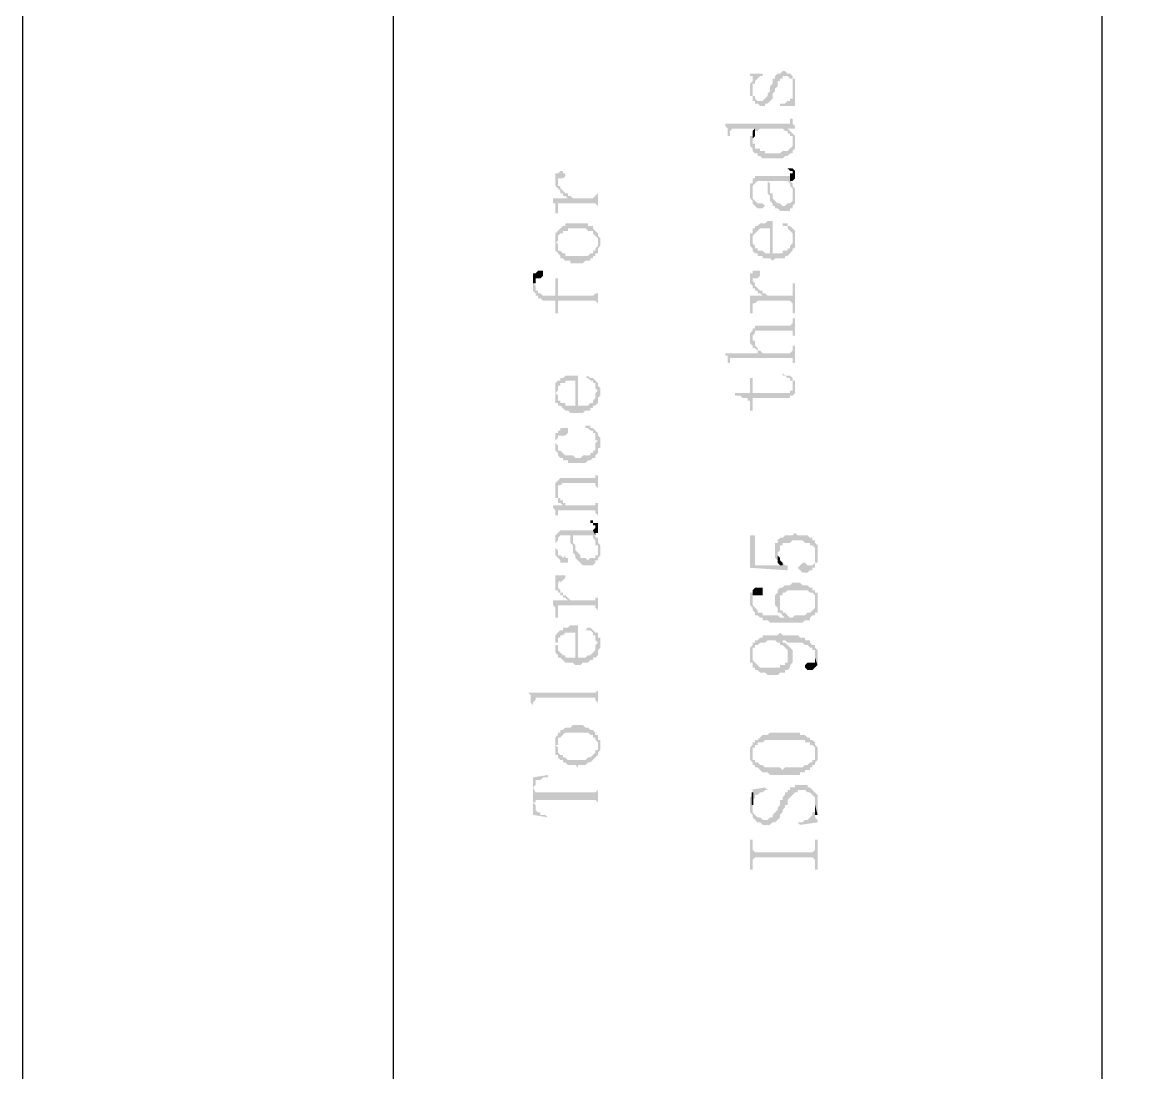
# Model space of a CAD drawing. Header units: millimetres. Extents: x 7018 to 13530, y 4187 to 5692.
# Drawn here: x 12184.84 to 12205.14, y 5077.33 to 5096.32 of the extents above; entities that cross this region are included whole.
import ezdxf

# ---------------------------------------------------------------- set-up
doc = ezdxf.new("R2010")
doc.units = ezdxf.units.MM

msp = doc.modelspace()

# ---------------------------------------------------------------- hatches: boundary and pattern name
at = {"transparency": 33554559}
for points in [[(12198.005, 5095.393), (12198.005, 5095.348), (12198.05, 5095.348), (12198.05, 5094.942), (12198.05, 5095.122), (12198.05, 5095.213), (12198.095, 5095.213), (12198.095, 5095.258), (12198.141, 5095.303), (12198.141, 5095.303), (12198.186, 5095.348), (12198.231, 5095.348), (12198.231, 5095.393)], [(12198.005, 5095.122), (12198.005, 5094.987), (12198.05, 5094.987), (12198.05, 5094.942), (12198.05, 5095.303), (12198.05, 5095.258), (12198.005, 5095.213)], [(12198.05, 5094.942), (12198.05, 5094.897), (12198.095, 5094.897), (12198.095, 5094.852), (12198.141, 5094.852), (12198.186, 5094.806), (12198.276, 5094.806), (12198.276, 5094.852), (12198.321, 5094.852), (12198.366, 5094.897), (12198.366, 5094.897), (12198.411, 5094.942), (12198.411, 5095.032), (12198.456, 5095.077), (12198.456, 5095.122), (12198.502, 5095.167), (12198.502, 5095.258), (12198.547, 5095.258), (12198.547, 5095.303), (12198.592, 5095.303), (12198.592, 5095.348), (12198.682, 5095.348), (12198.727, 5095.303), (12198.772, 5095.303), (12198.772, 5095.258), (12198.772, 5095.122), (12198.818, 5094.897), (12198.818, 5094.942), (12198.818, 5095.032), (12198.818, 5095.213), (12198.818, 5095.303), (12198.772, 5095.303), (12198.772, 5095.348), (12198.772, 5095.348), (12198.727, 5095.393), (12198.682, 5095.393), (12198.637, 5095.438), (12198.592, 5095.438), (12198.547, 5095.393), (12198.502, 5095.393), (12198.456, 5095.348), (12198.456, 5095.303), (12198.411, 5095.303), (12198.411, 5095.213), (12198.366, 5095.167), (12198.366, 5095.077), (12198.321, 5095.032), (12198.321, 5094.987), (12198.276, 5094.942), (12198.276, 5094.942), (12198.231, 5094.897), (12198.141, 5094.897), (12198.095, 5094.942), (12198.095, 5094.987), (12198.05, 5094.987), (12198.05, 5095.122)], [(12198.547, 5094.852), (12198.547, 5094.806), (12198.818, 5094.806), (12198.818, 5094.852), (12198.818, 5094.897), (12198.818, 5094.897), (12198.772, 5095.122), (12198.772, 5095.032), (12198.772, 5094.942), (12198.727, 5094.942), (12198.727, 5094.897), (12198.682, 5094.897), (12198.637, 5094.852), (12198.592, 5094.852)], [(12197.554, 5094.49), (12197.554, 5094.445), (12197.599, 5094.4), (12197.599, 5094.265), (12197.644, 5094.265), (12197.644, 5094.355), (12197.644, 5094.355), (12197.689, 5094.4), (12198.095, 5094.4), (12198.095, 5094.355), (12198.141, 5094.355), (12198.186, 5094.4), (12198.592, 5094.4), (12198.637, 5094.355), (12198.682, 5094.355), (12198.682, 5094.4), (12198.818, 5094.4), (12198.818, 5094.445), (12198.772, 5094.49), (12198.772, 5094.581), (12198.727, 5094.581), (12198.727, 5094.536), (12198.727, 5094.49), (12198.682, 5094.49)], [(12198.005, 5094.175), (12198.005, 5094.084), (12198.05, 5094.039), (12198.05, 5093.994), (12198.095, 5093.949), (12198.141, 5093.949), (12198.141, 5093.904), (12198.186, 5093.904), (12198.231, 5093.859), (12198.592, 5093.859), (12198.637, 5093.904), (12198.682, 5093.904), (12198.727, 5093.949), (12198.772, 5093.949), (12198.772, 5094.175), (12198.772, 5094.084), (12198.727, 5094.039), (12198.727, 5094.039), (12198.682, 5093.994), (12198.592, 5093.994), (12198.547, 5093.949), (12198.276, 5093.949), (12198.276, 5093.994), (12198.186, 5093.994), (12198.186, 5094.039), (12198.095, 5094.039), (12198.095, 5094.129), (12198.05, 5094.129), (12198.05, 5094.31), (12198.05, 5094.265), (12198.005, 5094.265), (12198.005, 5094.22)], [(12198.05, 5094.31), (12198.05, 5094.175), (12198.05, 5094.22), (12198.095, 5094.265), (12198.095, 5094.31), (12198.095, 5094.4), (12198.095, 5094.4), (12198.05, 5094.355)], [(12198.682, 5094.355), (12198.682, 5094.31), (12198.727, 5094.31), (12198.727, 5094.265), (12198.772, 5094.265), (12198.772, 5093.994), (12198.818, 5094.039), (12198.818, 5094.175), (12198.818, 5094.22), (12198.818, 5094.265), (12198.772, 5094.31), (12198.772, 5094.31), (12198.727, 5094.355), (12198.727, 5094.355), (12198.682, 5094.4)], [(12194.485, 5093.452), (12194.485, 5093.362), (12194.485, 5093.362), (12194.53, 5093.317), (12194.53, 5093.452), (12194.53, 5093.498), (12194.62, 5093.498), (12194.665, 5093.543), (12194.665, 5093.588), (12194.62, 5093.588), (12194.62, 5093.633), (12194.575, 5093.633), (12194.53, 5093.588), (12194.485, 5093.588), (12194.485, 5093.498)], [(12198.637, 5093.678), (12198.682, 5093.678), (12198.727, 5093.633), (12198.772, 5093.633), (12198.772, 5093.452), (12198.818, 5093.498), (12198.818, 5093.588), (12198.818, 5093.633), (12198.772, 5093.678), (12198.682, 5093.678)], [(12194.53, 5093.317), (12194.53, 5093.317), (12194.575, 5093.272), (12194.575, 5093.227), (12194.62, 5093.227), (12194.62, 5093.182), (12194.665, 5093.182), (12194.71, 5093.137), (12194.71, 5093.227), (12194.665, 5093.227), (12194.62, 5093.272), (12194.62, 5093.272), (12194.575, 5093.317), (12194.575, 5093.362), (12194.53, 5093.362), (12194.53, 5093.452)], [(12198.005, 5093.272), (12198.005, 5093.227), (12198.005, 5093.137), (12198.05, 5093.091), (12198.05, 5093.046), (12198.05, 5093.272), (12198.05, 5093.362), (12198.095, 5093.407), (12198.095, 5093.407), (12198.141, 5093.452), (12198.321, 5093.452), (12198.321, 5093.227), (12198.321, 5093.452), (12198.682, 5093.452), (12198.727, 5093.407), (12198.727, 5093.362), (12198.727, 5093.362), (12198.772, 5093.317), (12198.772, 5093.272), (12198.772, 5093.182), (12198.772, 5093.362), (12198.772, 5093.407), (12198.727, 5093.452), (12198.727, 5093.543), (12198.095, 5093.543), (12198.095, 5093.498), (12198.05, 5093.498), (12198.05, 5093.407), (12198.005, 5093.407), (12198.005, 5093.317)], [(12198.321, 5093.227), (12198.366, 5093.182), (12198.366, 5093.091), (12198.366, 5093.091), (12198.411, 5093.046), (12198.411, 5093.001), (12198.456, 5093.001), (12198.456, 5092.956), (12198.502, 5092.956), (12198.547, 5092.911), (12198.727, 5092.911), (12198.727, 5092.956), (12198.772, 5092.956), (12198.772, 5093.001), (12198.818, 5093.046), (12198.818, 5093.182), (12198.818, 5093.272), (12198.818, 5093.317), (12198.818, 5093.317), (12198.772, 5093.362), (12198.772, 5093.091), (12198.772, 5093.091), (12198.727, 5093.046), (12198.682, 5093.046), (12198.637, 5093.001), (12198.592, 5093.001), (12198.547, 5093.046), (12198.502, 5093.046), (12198.456, 5093.091), (12198.456, 5093.091), (12198.411, 5093.137), (12198.411, 5093.227), (12198.366, 5093.227), (12198.366, 5093.407), (12198.321, 5093.452)], [(12198.727, 5093.543), (12198.727, 5093.452), (12198.772, 5093.452), (12198.772, 5093.588), (12198.727, 5093.588)], [(12194.44, 5093.137), (12194.44, 5093.046), (12194.485, 5093.046), (12194.485, 5092.956), (12194.485, 5092.866), (12194.53, 5092.866), (12194.53, 5093.001), (12194.53, 5093.046), (12195.207, 5093.046), (12195.252, 5093.001), (12195.252, 5092.866), (12195.252, 5093.362), (12195.252, 5093.227), (12195.252, 5093.227), (12195.207, 5093.182), (12195.207, 5093.182), (12195.162, 5093.137), (12194.801, 5093.137), (12194.756, 5093.182), (12194.71, 5093.182), (12194.71, 5093.137)], [(12198.05, 5093.046), (12198.05, 5093.046), (12198.095, 5093.001), (12198.095, 5093.001), (12198.141, 5092.956), (12198.231, 5092.956), (12198.276, 5093.001), (12198.231, 5093.046), (12198.141, 5093.046), (12198.095, 5093.091), (12198.095, 5093.091), (12198.05, 5093.137), (12198.05, 5093.272)], [(12194.485, 5092.505), (12194.485, 5092.324), (12194.485, 5092.324), (12194.53, 5092.369), (12194.53, 5092.414), (12194.53, 5092.46), (12194.575, 5092.505), (12194.62, 5092.505), (12194.62, 5092.55), (12194.71, 5092.55), (12194.71, 5092.595), (12195.026, 5092.595), (12195.072, 5092.55), (12195.162, 5092.55), (12195.162, 5092.505), (12195.162, 5092.505), (12195.207, 5092.46), (12195.207, 5092.46), (12195.252, 5092.414), (12195.252, 5092.144), (12195.252, 5092.234), (12195.297, 5092.279), (12195.297, 5092.369), (12195.297, 5092.414), (12195.252, 5092.46), (12195.252, 5092.505), (12195.252, 5092.505), (12195.207, 5092.55), (12195.207, 5092.55), (12195.162, 5092.595), (12195.162, 5092.64), (12195.072, 5092.64), (12195.072, 5092.685), (12194.665, 5092.685), (12194.665, 5092.64), (12194.62, 5092.64), (12194.575, 5092.595), (12194.575, 5092.595), (12194.53, 5092.55), (12194.53, 5092.55)], [(12198.05, 5092.505), (12198.05, 5092.414), (12198.05, 5092.46), (12198.05, 5092.46), (12198.095, 5092.505), (12198.095, 5092.505), (12198.141, 5092.55), (12198.141, 5092.55), (12198.186, 5092.595), (12198.366, 5092.595), (12198.366, 5092.053), (12198.411, 5092.008), (12198.411, 5092.008), (12198.456, 5092.053), (12198.637, 5092.053), (12198.637, 5092.098), (12198.682, 5092.098), (12198.727, 5092.144), (12198.727, 5092.144), (12198.772, 5092.189), (12198.772, 5092.234), (12198.818, 5092.234), (12198.818, 5092.414), (12198.818, 5092.505), (12198.818, 5092.55), (12198.772, 5092.595), (12198.772, 5092.414), (12198.772, 5092.324), (12198.772, 5092.324), (12198.727, 5092.279), (12198.727, 5092.234), (12198.682, 5092.234), (12198.682, 5092.189), (12198.592, 5092.189), (12198.592, 5092.144), (12198.411, 5092.144), (12198.411, 5092.73), (12198.321, 5092.73), (12198.276, 5092.685), (12198.186, 5092.685), (12198.141, 5092.64), (12198.095, 5092.64), (12198.095, 5092.595), (12198.05, 5092.595), (12198.05, 5092.55)], [(12198.592, 5092.685), (12198.592, 5092.64), (12198.682, 5092.64), (12198.682, 5092.595), (12198.727, 5092.55), (12198.727, 5092.55), (12198.772, 5092.505), (12198.772, 5092.414), (12198.772, 5092.595), (12198.772, 5092.595), (12198.727, 5092.64), (12198.682, 5092.64), (12198.682, 5092.685)], [(12194.485, 5092.324), (12194.485, 5092.189), (12194.485, 5092.189), (12194.53, 5092.144), (12194.53, 5092.144), (12194.575, 5092.098), (12194.575, 5092.053), (12194.62, 5092.053), (12194.665, 5092.008), (12194.756, 5092.008), (12194.756, 5091.963), (12194.981, 5091.963), (12195.026, 5092.008), (12195.117, 5092.008), (12195.117, 5092.053), (12195.162, 5092.053), (12195.162, 5092.098), (12195.207, 5092.098), (12195.207, 5092.144), (12195.252, 5092.144), (12195.252, 5092.324), (12195.252, 5092.279), (12195.207, 5092.234), (12195.207, 5092.189), (12195.162, 5092.189), (12195.162, 5092.144), (12195.117, 5092.144), (12195.072, 5092.098), (12194.665, 5092.098), (12194.665, 5092.144), (12194.62, 5092.144), (12194.575, 5092.189), (12194.53, 5092.189), (12194.53, 5092.324), (12194.485, 5092.324), (12194.485, 5092.505), (12194.485, 5092.46), (12194.485, 5092.369)], [(12198.005, 5092.369), (12198.005, 5092.279), (12198.05, 5092.234), (12198.05, 5092.189), (12198.095, 5092.144), (12198.141, 5092.144), (12198.141, 5092.098), (12198.231, 5092.098), (12198.231, 5092.053), (12198.366, 5092.053), (12198.366, 5092.144), (12198.276, 5092.144), (12198.231, 5092.189), (12198.141, 5092.189), (12198.141, 5092.234), (12198.095, 5092.234), (12198.095, 5092.279), (12198.095, 5092.279), (12198.05, 5092.324), (12198.05, 5092.505), (12198.005, 5092.505), (12198.005, 5092.414)], [(12194.079, 5091.783), (12194.079, 5091.602), (12194.124, 5091.602), (12194.124, 5091.692), (12194.214, 5091.692), (12194.259, 5091.737), (12194.259, 5091.828), (12194.169, 5091.828), (12194.124, 5091.783)], [(12198.005, 5091.692), (12198.005, 5091.602), (12198.005, 5091.602), (12198.05, 5091.557), (12198.05, 5091.512), (12198.05, 5091.692), (12198.141, 5091.692), (12198.186, 5091.737), (12198.186, 5091.783), (12198.186, 5091.828), (12198.05, 5091.828), (12198.05, 5091.783), (12198.005, 5091.783), (12198.005, 5091.737)], [(12194.079, 5091.602), (12194.079, 5091.467), (12194.079, 5091.467), (12194.124, 5091.421), (12194.124, 5091.376), (12194.169, 5091.376), (12194.169, 5091.331), (12194.214, 5091.331), (12194.259, 5091.286), (12194.485, 5091.286), (12194.485, 5091.06), (12194.53, 5091.06), (12194.53, 5091.286), (12195.207, 5091.286), (12195.252, 5091.241), (12195.252, 5091.106), (12195.252, 5091.647), (12195.252, 5091.421), (12195.207, 5091.421), (12195.162, 5091.376), (12194.53, 5091.376), (12194.53, 5091.692), (12194.485, 5091.692), (12194.485, 5091.376), (12194.259, 5091.376), (12194.214, 5091.421), (12194.169, 5091.421), (12194.169, 5091.467), (12194.124, 5091.467), (12194.124, 5091.557), (12194.079, 5091.602), (12194.079, 5091.783), (12194.079, 5091.692), (12194.079, 5091.647)], [(12198.005, 5091.376), (12198.005, 5091.331), (12198.005, 5091.241), (12198.005, 5091.06), (12198.05, 5091.06), (12198.05, 5091.241), (12198.095, 5091.241), (12198.141, 5091.286), (12198.727, 5091.286), (12198.772, 5091.241), (12198.772, 5091.06), (12198.818, 5091.06), (12198.818, 5091.602), (12198.772, 5091.602), (12198.772, 5091.421), (12198.772, 5091.376), (12198.321, 5091.376), (12198.276, 5091.421), (12198.231, 5091.376)], [(12198.05, 5091.512), (12198.095, 5091.512), (12198.095, 5091.467), (12198.141, 5091.467), (12198.141, 5091.421), (12198.186, 5091.421), (12198.231, 5091.376), (12198.231, 5091.376), (12198.276, 5091.421), (12198.231, 5091.421), (12198.231, 5091.467), (12198.186, 5091.467), (12198.141, 5091.512), (12198.141, 5091.512), (12198.095, 5091.557), (12198.095, 5091.602), (12198.05, 5091.647), (12198.05, 5091.647)], [(12198.005, 5090.609), (12198.005, 5090.519), (12198.05, 5090.474), (12198.05, 5090.429), (12198.095, 5090.429), (12198.141, 5090.383), (12198.141, 5090.338), (12198.141, 5090.429), (12198.095, 5090.474), (12198.095, 5090.564), (12198.05, 5090.564), (12198.05, 5090.79), (12198.05, 5090.745), (12198.005, 5090.699), (12198.005, 5090.654)], [(12198.05, 5090.79), (12198.05, 5090.609), (12198.05, 5090.654), (12198.095, 5090.699), (12198.095, 5090.745), (12198.772, 5090.745), (12198.772, 5090.654), (12198.818, 5090.654), (12198.818, 5090.97), (12198.772, 5090.97), (12198.772, 5090.88), (12198.772, 5090.88), (12198.727, 5090.835), (12198.095, 5090.835), (12198.095, 5090.79)], [(12197.554, 5090.338), (12197.554, 5090.293), (12197.599, 5090.293), (12197.599, 5090.248), (12197.599, 5090.158), (12197.644, 5090.158), (12197.644, 5090.203), (12197.644, 5090.248), (12198.772, 5090.248), (12198.772, 5090.158), (12198.818, 5090.158), (12198.818, 5090.474), (12198.772, 5090.474), (12198.772, 5090.383), (12198.772, 5090.383), (12198.727, 5090.338), (12198.231, 5090.338), (12198.186, 5090.383), (12198.141, 5090.383), (12198.141, 5090.338)], [(12198.592, 5089.932), (12198.637, 5089.932), (12198.682, 5089.887), (12198.727, 5089.887), (12198.727, 5089.842), (12198.772, 5089.842), (12198.772, 5089.571), (12198.818, 5089.616), (12198.818, 5089.706), (12198.818, 5089.752), (12198.818, 5089.842), (12198.772, 5089.842), (12198.772, 5089.887), (12198.772, 5089.887), (12198.727, 5089.932), (12198.637, 5089.932), (12198.592, 5089.977)], [(12194.485, 5089.752), (12194.485, 5089.616), (12194.485, 5089.616), (12194.53, 5089.661), (12194.53, 5089.752), (12194.575, 5089.752), (12194.575, 5089.797), (12194.665, 5089.797), (12194.665, 5089.842), (12194.846, 5089.842), (12194.846, 5089.255), (12194.981, 5089.255), (12195.026, 5089.3), (12195.117, 5089.3), (12195.117, 5089.345), (12195.162, 5089.345), (12195.162, 5089.391), (12195.207, 5089.391), (12195.252, 5089.436), (12195.252, 5089.481), (12195.252, 5089.526), (12195.297, 5089.571), (12195.297, 5089.616), (12195.297, 5089.706), (12195.297, 5089.706), (12195.252, 5089.752), (12195.252, 5089.797), (12195.252, 5089.661), (12195.252, 5089.661), (12195.207, 5089.616), (12195.207, 5089.526), (12195.207, 5089.526), (12195.162, 5089.481), (12195.162, 5089.436), (12195.117, 5089.436), (12195.072, 5089.391), (12194.891, 5089.391), (12194.891, 5089.932), (12194.665, 5089.932), (12194.62, 5089.887), (12194.575, 5089.887), (12194.575, 5089.842), (12194.53, 5089.842), (12194.485, 5089.797)], [(12195.026, 5089.887), (12195.072, 5089.887), (12195.117, 5089.842), (12195.162, 5089.842), (12195.162, 5089.797), (12195.207, 5089.797), (12195.207, 5089.706), (12195.207, 5089.706), (12195.252, 5089.661), (12195.252, 5089.797), (12195.207, 5089.842), (12195.162, 5089.887), (12195.117, 5089.887), (12195.072, 5089.932), (12195.072, 5089.932)], [(12197.734, 5089.616), (12197.734, 5089.571), (12197.825, 5089.571), (12197.87, 5089.526), (12197.96, 5089.526), (12197.96, 5089.481), (12198.005, 5089.481), (12198.005, 5089.3), (12198.05, 5089.3), (12198.05, 5089.526), (12198.727, 5089.526), (12198.727, 5089.571), (12198.772, 5089.571), (12198.772, 5089.752), (12198.772, 5089.661), (12198.727, 5089.661), (12198.727, 5089.616), (12198.05, 5089.616), (12198.05, 5089.887), (12198.005, 5089.887), (12198.005, 5089.616)], [(12194.485, 5089.616), (12194.485, 5089.571), (12194.485, 5089.436), (12194.53, 5089.436), (12194.53, 5089.391), (12194.575, 5089.391), (12194.62, 5089.345), (12194.62, 5089.345), (12194.665, 5089.3), (12194.71, 5089.3), (12194.756, 5089.255), (12194.846, 5089.255), (12194.846, 5089.391), (12194.665, 5089.391), (12194.665, 5089.436), (12194.575, 5089.436), (12194.575, 5089.481), (12194.53, 5089.481), (12194.53, 5089.571), (12194.53, 5089.571), (12194.485, 5089.616), (12194.485, 5089.752), (12194.485, 5089.706), (12194.485, 5089.661)], [(12194.485, 5088.714), (12194.485, 5088.578), (12194.485, 5088.759), (12194.53, 5088.804), (12194.53, 5088.849), (12194.665, 5088.849), (12194.71, 5088.894), (12194.71, 5088.939), (12194.71, 5088.984), (12194.575, 5088.984), (12194.575, 5088.939), (12194.53, 5088.939), (12194.53, 5088.894), (12194.485, 5088.894), (12194.485, 5088.759)], [(12195.026, 5088.984), (12195.072, 5088.984), (12195.117, 5088.939), (12195.162, 5088.939), (12195.162, 5088.894), (12195.207, 5088.894), (12195.207, 5088.759), (12195.252, 5088.759), (12195.252, 5088.894), (12195.207, 5088.939), (12195.207, 5088.939), (12195.162, 5088.984), (12195.117, 5088.984), (12195.117, 5089.029), (12195.026, 5089.029)], [(12194.485, 5088.578), (12194.53, 5088.533), (12194.53, 5088.488), (12194.53, 5088.488), (12194.575, 5088.443), (12194.62, 5088.443), (12194.62, 5088.398), (12194.71, 5088.398), (12194.71, 5088.352), (12195.026, 5088.352), (12195.072, 5088.398), (12195.117, 5088.398), (12195.162, 5088.443), (12195.207, 5088.443), (12195.207, 5088.488), (12195.252, 5088.533), (12195.252, 5088.623), (12195.297, 5088.623), (12195.297, 5088.759), (12195.297, 5088.804), (12195.252, 5088.849), (12195.252, 5088.894), (12195.252, 5088.759), (12195.252, 5088.759), (12195.207, 5088.714), (12195.207, 5088.578), (12195.162, 5088.578), (12195.162, 5088.533), (12195.117, 5088.533), (12195.117, 5088.488), (12194.981, 5088.488), (12194.936, 5088.443), (12194.846, 5088.443), (12194.801, 5088.488), (12194.665, 5088.488), (12194.62, 5088.533), (12194.62, 5088.533), (12194.575, 5088.578), (12194.53, 5088.578), (12194.53, 5088.668), (12194.53, 5088.668), (12194.485, 5088.714)], [(12194.53, 5088.037), (12194.53, 5087.856), (12194.53, 5087.946), (12194.575, 5087.946), (12194.62, 5087.991), (12195.207, 5087.991), (12195.207, 5087.946), (12195.252, 5087.901), (12195.252, 5088.172), (12195.252, 5088.127), (12195.207, 5088.127), (12195.207, 5088.082), (12194.575, 5088.082), (12194.53, 5088.037)], [(12194.485, 5087.856), (12194.485, 5087.766), (12194.485, 5087.721), (12194.53, 5087.721), (12194.53, 5087.63), (12194.575, 5087.63), (12194.62, 5087.585), (12194.62, 5087.676), (12194.575, 5087.676), (12194.575, 5087.721), (12194.53, 5087.721), (12194.53, 5088.037), (12194.485, 5087.991), (12194.485, 5087.946), (12194.485, 5087.901)], [(12194.44, 5087.585), (12194.44, 5087.54), (12194.485, 5087.495), (12194.485, 5087.405), (12194.53, 5087.405), (12194.53, 5087.495), (12195.207, 5087.495), (12195.207, 5087.45), (12195.252, 5087.405), (12195.252, 5087.676), (12195.252, 5087.63), (12195.207, 5087.63), (12195.207, 5087.585), (12194.665, 5087.585), (12194.665, 5087.63), (12194.62, 5087.63), (12194.62, 5087.585)], [(12194.485, 5086.863), (12194.485, 5086.818), (12194.485, 5086.683), (12194.485, 5086.908), (12194.53, 5086.953), (12194.53, 5086.999), (12194.53, 5086.999), (12194.575, 5087.044), (12194.756, 5087.044), (12194.756, 5086.908), (12194.801, 5086.863), (12194.801, 5086.818), (12194.801, 5087.044), (12195.162, 5087.044), (12195.162, 5086.999), (12195.207, 5086.953), (12195.207, 5086.863), (12195.252, 5086.863), (12195.252, 5086.773), (12195.252, 5086.999), (12195.207, 5086.999), (12195.207, 5087.044), (12195.162, 5087.134), (12194.575, 5087.134), (12194.53, 5087.089), (12194.53, 5087.089), (12194.485, 5087.044), (12194.485, 5086.999), (12194.485, 5086.908)], [(12195.117, 5087.314), (12195.117, 5087.269), (12195.162, 5087.269), (12195.162, 5087.224), (12195.207, 5087.224), (12195.207, 5087.089), (12195.252, 5087.089), (12195.252, 5087.224), (12195.252, 5087.269), (12195.162, 5087.269), (12195.162, 5087.314)], [(12195.162, 5087.134), (12195.207, 5087.044), (12195.207, 5087.179), (12195.207, 5087.179)], [(12194.801, 5086.818), (12194.801, 5086.728), (12194.846, 5086.683), (12194.846, 5086.637), (12194.846, 5086.637), (12194.891, 5086.592), (12194.891, 5086.592), (12194.936, 5086.547), (12194.936, 5086.547), (12194.981, 5086.502), (12195.162, 5086.502), (12195.207, 5086.547), (12195.207, 5086.592), (12195.252, 5086.592), (12195.252, 5086.637), (12195.252, 5086.637), (12195.297, 5086.683), (12195.297, 5086.773), (12195.297, 5086.863), (12195.252, 5086.908), (12195.252, 5086.953), (12195.252, 5086.683), (12195.207, 5086.683), (12195.207, 5086.637), (12195.117, 5086.637), (12195.072, 5086.592), (12195.026, 5086.637), (12194.936, 5086.637), (12194.936, 5086.683), (12194.891, 5086.728), (12194.891, 5086.728), (12194.846, 5086.773), (12194.846, 5086.818), (12194.846, 5086.863), (12194.801, 5086.908), (12194.801, 5087.044)], [(12198.005, 5087.044), (12198.005, 5086.457), (12198.682, 5086.412), (12198.682, 5086.502), (12198.637, 5086.502), (12198.592, 5086.547), (12198.592, 5086.502), (12198.095, 5086.502), (12198.095, 5087.044)], [(12198.456, 5086.773), (12198.456, 5086.637), (12198.456, 5086.637), (12198.502, 5086.592), (12198.502, 5086.547), (12198.502, 5086.728), (12198.502, 5086.728), (12198.547, 5086.773), (12198.547, 5086.863), (12198.592, 5086.863), (12198.592, 5086.908), (12198.727, 5086.908), (12198.772, 5086.953), (12198.953, 5086.953), (12198.998, 5086.908), (12199.088, 5086.908), (12199.088, 5086.863), (12199.133, 5086.863), (12199.179, 5086.818), (12199.179, 5086.547), (12199.224, 5086.547), (12199.224, 5086.683), (12199.224, 5086.863), (12199.224, 5086.863), (12199.179, 5086.908), (12199.179, 5086.953), (12199.133, 5086.953), (12199.133, 5086.999), (12199.088, 5086.999), (12199.043, 5087.044), (12198.863, 5087.044), (12198.818, 5087.089), (12198.818, 5087.089), (12198.772, 5087.044), (12198.637, 5087.044), (12198.592, 5086.999), (12198.547, 5086.999), (12198.502, 5086.953), (12198.502, 5086.908), (12198.456, 5086.908), (12198.456, 5086.818), (12198.456, 5086.818)], [(12194.485, 5086.683), (12194.53, 5086.637), (12194.53, 5086.637), (12194.575, 5086.592), (12194.575, 5086.547), (12194.71, 5086.547), (12194.71, 5086.637), (12194.665, 5086.637), (12194.665, 5086.683), (12194.62, 5086.637), (12194.62, 5086.637), (12194.575, 5086.683), (12194.53, 5086.683), (12194.53, 5086.728), (12194.53, 5086.773), (12194.485, 5086.818), (12194.485, 5086.863)], [(12198.502, 5086.547), (12198.502, 5086.547), (12198.547, 5086.502), (12198.592, 5086.502), (12198.592, 5086.547), (12198.592, 5086.547), (12198.547, 5086.592), (12198.547, 5086.637), (12198.547, 5086.637), (12198.502, 5086.683), (12198.502, 5086.728)], [(12198.863, 5086.457), (12198.863, 5086.457), (12198.908, 5086.412), (12198.908, 5086.412), (12198.953, 5086.367), (12199.043, 5086.367), (12199.088, 5086.412), (12199.133, 5086.412), (12199.133, 5086.457), (12199.179, 5086.457), (12199.179, 5086.683), (12199.179, 5086.547), (12199.179, 5086.547), (12199.133, 5086.502), (12199.043, 5086.502), (12198.998, 5086.547), (12198.953, 5086.547), (12198.908, 5086.502), (12198.908, 5086.502)], [(12194.485, 5086.186), (12194.485, 5086.051), (12194.53, 5086.051), (12194.53, 5086.186), (12194.53, 5086.186), (12194.575, 5086.231), (12194.575, 5086.186), (12194.62, 5086.231), (12194.62, 5086.231), (12194.665, 5086.276), (12194.665, 5086.322), (12194.485, 5086.322), (12194.485, 5086.231)], [(12194.53, 5086.051), (12194.53, 5086.006), (12194.575, 5086.006), (12194.575, 5085.96), (12194.62, 5085.96), (12194.62, 5085.915), (12194.665, 5085.915), (12194.71, 5085.87), (12194.71, 5085.915), (12194.71, 5085.915), (12194.665, 5085.96), (12194.62, 5085.96), (12194.62, 5086.006), (12194.575, 5086.006), (12194.575, 5086.051), (12194.575, 5086.051), (12194.53, 5086.096), (12194.53, 5086.141), (12194.53, 5086.141)], [(12198.456, 5085.87), (12198.456, 5085.78), (12198.456, 5085.78), (12198.502, 5085.735), (12198.502, 5085.69), (12198.502, 5085.645), (12198.547, 5085.87), (12198.547, 5085.96), (12198.592, 5085.96), (12198.592, 5086.006), (12198.637, 5086.006), (12198.682, 5086.051), (12199.043, 5086.051), (12199.088, 5086.006), (12199.133, 5086.006), (12199.179, 5085.96), (12199.179, 5085.825), (12199.224, 5085.645), (12199.224, 5085.735), (12199.224, 5085.87), (12199.224, 5086.006), (12199.179, 5086.006), (12199.179, 5086.051), (12199.133, 5086.051), (12199.133, 5086.096), (12199.088, 5086.096), (12199.043, 5086.141), (12198.953, 5086.141), (12198.908, 5086.186), (12198.772, 5086.186), (12198.727, 5086.141), (12198.637, 5086.141), (12198.592, 5086.096), (12198.547, 5086.096), (12198.502, 5086.051), (12198.502, 5086.006), (12198.502, 5086.006), (12198.456, 5085.96)], [(12194.44, 5085.87), (12194.44, 5085.78), (12194.485, 5085.735), (12194.485, 5085.645), (12194.485, 5085.554), (12194.53, 5085.554), (12194.53, 5085.78), (12195.207, 5085.78), (12195.207, 5085.735), (12195.252, 5085.69), (12195.252, 5085.554), (12195.252, 5086.096), (12195.252, 5085.915), (12195.207, 5085.915), (12195.207, 5085.87), (12194.756, 5085.87), (12194.71, 5085.915), (12194.71, 5085.87)], [(12198.005, 5085.87), (12198.005, 5085.78), (12198.005, 5085.78), (12198.05, 5085.735), (12198.05, 5085.69), (12198.05, 5085.69), (12198.095, 5085.645), (12198.095, 5085.599), (12198.141, 5085.599), (12198.186, 5085.554), (12198.231, 5085.554), (12198.231, 5085.509), (12198.321, 5085.509), (12198.366, 5085.464), (12198.953, 5085.464), (12198.998, 5085.509), (12199.088, 5085.509), (12199.088, 5085.554), (12199.088, 5085.554), (12199.133, 5085.599), (12199.179, 5085.599), (12199.179, 5085.645), (12199.224, 5085.645), (12199.179, 5085.825), (12199.179, 5085.735), (12199.179, 5085.735), (12199.133, 5085.69), (12199.133, 5085.69), (12199.088, 5085.645), (12199.043, 5085.645), (12198.998, 5085.599), (12198.818, 5085.599), (12198.772, 5085.554), (12198.727, 5085.554), (12198.682, 5085.599), (12198.682, 5085.599), (12198.637, 5085.554), (12198.547, 5085.554), (12198.502, 5085.599), (12198.231, 5085.599), (12198.231, 5085.645), (12198.141, 5085.645), (12198.141, 5085.69), (12198.095, 5085.735), (12198.095, 5085.735), (12198.05, 5085.78), (12198.05, 5085.825), (12198.05, 5086.006), (12198.005, 5086.006), (12198.005, 5085.915)], [(12198.05, 5086.006), (12198.05, 5085.87), (12198.05, 5085.96), (12198.231, 5085.96), (12198.231, 5086.051), (12198.231, 5086.096), (12198.095, 5086.096), (12198.05, 5086.051)], [(12198.502, 5085.645), (12198.547, 5085.645), (12198.592, 5085.599), (12198.592, 5085.599), (12198.637, 5085.554), (12198.682, 5085.599), (12198.637, 5085.645), (12198.592, 5085.645), (12198.592, 5085.69), (12198.547, 5085.69), (12198.547, 5085.735), (12198.547, 5085.87)], [(12194.485, 5085.193), (12194.485, 5085.058), (12194.485, 5085.103), (12194.53, 5085.103), (12194.53, 5085.193), (12194.575, 5085.193), (12194.575, 5085.238), (12194.62, 5085.238), (12194.665, 5085.284), (12194.846, 5085.284), (12194.846, 5084.697), (12194.936, 5084.697), (12194.981, 5084.742), (12195.072, 5084.742), (12195.117, 5084.787), (12195.162, 5084.787), (12195.162, 5084.832), (12195.207, 5084.832), (12195.252, 5084.877), (12195.252, 5084.922), (12195.252, 5084.968), (12195.297, 5085.013), (12195.297, 5085.103), (12195.297, 5085.193), (12195.252, 5085.193), (12195.252, 5085.284), (12195.252, 5085.103), (12195.252, 5085.103), (12195.207, 5085.058), (12195.207, 5084.968), (12195.207, 5084.968), (12195.162, 5084.922), (12195.162, 5084.922), (12195.117, 5084.877), (12195.072, 5084.877), (12195.026, 5084.832), (12194.891, 5084.832), (12194.891, 5085.419), (12194.756, 5085.419), (12194.71, 5085.374), (12194.62, 5085.374), (12194.62, 5085.329), (12194.575, 5085.329), (12194.53, 5085.284), (12194.53, 5085.284), (12194.485, 5085.238)], [(12195.026, 5085.329), (12195.117, 5085.329), (12195.162, 5085.284), (12195.162, 5085.238), (12195.207, 5085.238), (12195.207, 5085.193), (12195.207, 5085.148), (12195.252, 5085.103), (12195.252, 5085.284), (12195.207, 5085.284), (12195.162, 5085.329), (12195.162, 5085.329), (12195.117, 5085.374), (12195.072, 5085.374)], [(12194.485, 5085.058), (12194.485, 5084.922), (12194.485, 5084.922), (12194.53, 5084.877), (12194.53, 5084.832), (12194.575, 5084.832), (12194.62, 5084.787), (12194.62, 5084.787), (12194.665, 5084.742), (12194.801, 5084.742), (12194.846, 5084.697), (12194.846, 5084.832), (12194.665, 5084.832), (12194.665, 5084.877), (12194.62, 5084.877), (12194.575, 5084.922), (12194.575, 5084.922), (12194.53, 5084.968), (12194.53, 5085.058), (12194.485, 5085.058), (12194.485, 5085.193), (12194.485, 5085.103)], [(12198.05, 5085.058), (12198.05, 5084.877), (12198.05, 5084.922), (12198.05, 5085.013), (12198.095, 5085.013), (12198.095, 5085.058), (12198.141, 5085.058), (12198.186, 5085.103), (12198.276, 5085.103), (12198.321, 5085.148), (12198.456, 5085.148), (12198.502, 5085.103), (12198.547, 5085.103), (12198.547, 5085.058), (12198.592, 5085.148), (12198.637, 5085.148), (12198.682, 5085.103), (12198.953, 5085.103), (12198.998, 5085.058), (12199.043, 5085.058), (12199.088, 5085.013), (12199.133, 5085.013), (12199.133, 5084.968), (12199.179, 5084.968), (12199.179, 5084.832), (12199.179, 5084.832), (12199.224, 5084.697), (12199.224, 5084.832), (12199.224, 5084.922), (12199.224, 5084.968), (12199.179, 5085.013), (12199.179, 5085.058), (12199.133, 5085.058), (12199.088, 5085.103), (12199.088, 5085.148), (12198.998, 5085.148), (12198.998, 5085.193), (12198.908, 5085.193), (12198.863, 5085.238), (12198.592, 5085.238), (12198.547, 5085.284), (12198.502, 5085.238), (12198.231, 5085.238), (12198.231, 5085.193), (12198.186, 5085.193), (12198.141, 5085.148), (12198.095, 5085.148), (12198.095, 5085.103), (12198.05, 5085.103)], [(12198.547, 5085.058), (12198.592, 5085.058), (12198.637, 5085.013), (12198.682, 5084.968), (12198.682, 5084.877), (12198.682, 5084.877), (12198.727, 5084.652), (12198.727, 5084.697), (12198.727, 5084.697), (12198.772, 5084.742), (12198.772, 5084.787), (12198.772, 5084.877), (12198.772, 5084.968), (12198.727, 5085.013), (12198.727, 5085.013), (12198.682, 5085.058), (12198.682, 5085.058), (12198.637, 5085.103), (12198.592, 5085.103), (12198.592, 5085.148)], [(12198.005, 5084.877), (12198.005, 5084.742), (12198.05, 5084.742), (12198.05, 5084.652), (12198.095, 5084.652), (12198.095, 5084.607), (12198.141, 5084.607), (12198.186, 5084.561), (12198.276, 5084.561), (12198.321, 5084.516), (12198.502, 5084.516), (12198.547, 5084.561), (12198.637, 5084.561), (12198.637, 5084.607), (12198.682, 5084.607), (12198.727, 5084.652), (12198.682, 5084.877), (12198.682, 5084.832), (12198.682, 5084.742), (12198.637, 5084.742), (12198.637, 5084.697), (12198.547, 5084.697), (12198.547, 5084.652), (12198.186, 5084.652), (12198.141, 5084.697), (12198.141, 5084.697), (12198.095, 5084.742), (12198.095, 5084.742), (12198.05, 5084.787), (12198.05, 5085.058), (12198.005, 5085.013), (12198.005, 5084.922)], [(12198.998, 5084.652), (12198.998, 5084.652), (12199.043, 5084.607), (12199.133, 5084.607), (12199.179, 5084.652), (12199.179, 5084.652), (12199.224, 5084.697), (12199.179, 5084.832), (12199.179, 5084.742), (12199.043, 5084.742), (12198.998, 5084.697)], [(12193.988, 5084.2), (12193.988, 5084.2), (12194.034, 5084.155), (12194.034, 5084.065), (12194.034, 5084.02), (12194.079, 5083.975), (12194.079, 5083.884), (12194.079, 5084.02), (12194.124, 5084.065), (12194.124, 5084.11), (12195.207, 5084.11), (12195.207, 5084.065), (12195.207, 5084.065), (12195.252, 5084.02), (12195.252, 5083.884), (12195.252, 5084.426), (12195.252, 5084.245), (12195.252, 5084.245), (12195.207, 5084.2), (12195.162, 5084.2)], [(12194.485, 5083.388), (12194.485, 5083.253), (12194.53, 5083.253), (12194.53, 5083.388), (12194.575, 5083.388), (12194.62, 5083.433), (12194.62, 5083.433), (12194.665, 5083.478), (12195.072, 5083.478), (12195.117, 5083.433), (12195.162, 5083.433), (12195.162, 5083.388), (12195.207, 5083.388), (12195.207, 5083.343), (12195.252, 5083.298), (12195.252, 5083.253), (12195.252, 5083.072), (12195.252, 5083.117), (12195.252, 5083.117), (12195.297, 5083.162), (12195.297, 5083.253), (12195.297, 5083.343), (12195.252, 5083.343), (12195.252, 5083.433), (12195.207, 5083.433), (12195.207, 5083.478), (12195.162, 5083.523), (12195.117, 5083.523), (12195.072, 5083.568), (12195.026, 5083.568), (12194.981, 5083.614), (12194.801, 5083.614), (12194.756, 5083.568), (12194.665, 5083.568), (12194.62, 5083.523), (12194.575, 5083.523), (12194.575, 5083.478), (12194.53, 5083.478), (12194.53, 5083.433)], [(12198.05, 5083.253), (12198.05, 5083.072), (12198.05, 5083.117), (12198.05, 5083.207), (12198.095, 5083.207), (12198.095, 5083.253), (12198.141, 5083.253), (12198.141, 5083.298), (12198.231, 5083.298), (12198.276, 5083.343), (12198.998, 5083.343), (12198.998, 5083.298), (12199.088, 5083.298), (12199.088, 5083.253), (12199.133, 5083.253), (12199.179, 5083.207), (12199.179, 5083.072), (12199.179, 5083.298), (12199.179, 5083.298), (12199.133, 5083.343), (12199.088, 5083.343), (12199.088, 5083.388), (12199.043, 5083.388), (12198.998, 5083.433), (12198.908, 5083.433), (12198.908, 5083.478), (12198.366, 5083.478), (12198.321, 5083.433), (12198.231, 5083.433), (12198.186, 5083.388), (12198.186, 5083.388), (12198.141, 5083.343), (12198.095, 5083.343), (12198.095, 5083.298), (12198.05, 5083.298)], [(12194.485, 5083.253), (12194.485, 5083.162), (12194.485, 5083.072), (12194.53, 5083.072), (12194.53, 5083.027), (12194.575, 5082.982), (12194.62, 5082.982), (12194.62, 5082.937), (12194.665, 5082.937), (12194.71, 5082.892), (12194.846, 5082.892), (12194.891, 5082.846), (12194.891, 5082.892), (12195.026, 5082.892), (12195.072, 5082.937), (12195.117, 5082.937), (12195.162, 5082.982), (12195.162, 5082.982), (12195.207, 5083.027), (12195.207, 5083.027), (12195.252, 5083.072), (12195.252, 5083.253), (12195.252, 5083.162), (12195.207, 5083.162), (12195.207, 5083.117), (12195.162, 5083.072), (12195.162, 5083.072), (12195.117, 5083.027), (12195.072, 5083.027), (12195.026, 5082.982), (12194.71, 5082.982), (12194.665, 5083.027), (12194.62, 5083.027), (12194.62, 5083.072), (12194.575, 5083.072), (12194.53, 5083.117), (12194.53, 5083.162), (12194.53, 5083.207), (12194.485, 5083.253), (12194.485, 5083.388), (12194.485, 5083.298), (12194.485, 5083.298)], [(12198.005, 5083.072), (12198.005, 5082.982), (12198.005, 5082.982), (12198.05, 5082.937), (12198.05, 5082.892), (12198.095, 5082.892), (12198.095, 5082.846), (12198.141, 5082.846), (12198.186, 5082.801), (12198.186, 5082.801), (12198.231, 5082.756), (12198.321, 5082.756), (12198.366, 5082.711), (12198.908, 5082.711), (12198.908, 5082.756), (12198.998, 5082.756), (12198.998, 5082.801), (12199.088, 5082.801), (12199.088, 5082.846), (12199.133, 5082.846), (12199.133, 5082.892), (12199.179, 5082.892), (12199.179, 5082.937), (12199.224, 5082.982), (12199.224, 5083.072), (12199.224, 5083.207), (12199.224, 5083.207), (12199.179, 5083.253), (12199.179, 5083.072), (12199.179, 5082.982), (12199.133, 5082.982), (12199.133, 5082.937), (12199.088, 5082.937), (12199.043, 5082.892), (12198.998, 5082.892), (12198.953, 5082.846), (12198.637, 5082.846), (12198.592, 5082.801), (12198.592, 5082.801), (12198.547, 5082.846), (12198.276, 5082.846), (12198.231, 5082.892), (12198.186, 5082.892), (12198.141, 5082.937), (12198.095, 5082.937), (12198.095, 5082.982), (12198.05, 5082.982), (12198.05, 5083.072), (12198.05, 5083.253), (12198.005, 5083.207), (12198.005, 5083.117)], [(12194.079, 5082.666), (12194.079, 5082.485), (12194.079, 5082.485), (12194.124, 5082.53), (12194.124, 5082.621), (12194.214, 5082.621), (12194.259, 5082.666), (12194.349, 5082.666), (12194.349, 5082.711)], [(12194.079, 5082.666), (12194.079, 5081.989), (12194.349, 5081.944), (12194.349, 5081.944), (12194.304, 5081.989), (12194.214, 5081.989), (12194.214, 5082.034), (12194.169, 5082.034), (12194.124, 5082.079), (12194.124, 5082.169), (12194.079, 5082.215), (12194.079, 5082.485)], [(12194.079, 5082.485), (12194.079, 5082.215), (12194.124, 5082.215), (12194.124, 5082.26), (12195.207, 5082.26), (12195.252, 5082.215), (12195.252, 5082.124), (12195.252, 5082.485), (12195.252, 5082.44), (12195.252, 5082.44), (12195.207, 5082.395), (12194.124, 5082.395)], [(12198.005, 5082.169), (12198.005, 5082.034), (12198.005, 5082.034), (12198.05, 5081.989), (12198.05, 5081.944), (12198.05, 5081.944), (12198.095, 5081.899), (12198.095, 5081.899), (12198.141, 5081.853), (12198.186, 5081.853), (12198.231, 5081.808), (12198.366, 5081.808), (12198.411, 5081.853), (12198.456, 5081.853), (12198.502, 5081.899), (12198.502, 5081.899), (12198.547, 5081.944), (12198.547, 5081.989), (12198.592, 5082.034), (12198.592, 5082.079), (12198.637, 5082.124), (12198.637, 5082.169), (12198.682, 5082.169), (12198.682, 5082.26), (12198.727, 5082.305), (12198.727, 5082.305), (12198.772, 5082.35), (12198.772, 5082.35), (12198.818, 5082.395), (12198.863, 5082.395), (12198.863, 5082.44), (12198.998, 5082.44), (12199.043, 5082.395), (12199.088, 5082.395), (12199.133, 5082.35), (12199.133, 5082.35), (12199.179, 5082.305), (12199.179, 5082.169), (12199.224, 5081.989), (12199.224, 5082.124), (12199.224, 5082.169), (12199.224, 5082.35), (12199.224, 5082.35), (12199.179, 5082.395), (12199.179, 5082.395), (12199.133, 5082.44), (12199.133, 5082.44), (12199.088, 5082.485), (12199.043, 5082.485), (12199.043, 5082.53), (12198.818, 5082.53), (12198.818, 5082.485), (12198.727, 5082.485), (12198.727, 5082.44), (12198.682, 5082.44), (12198.682, 5082.395), (12198.637, 5082.395), (12198.637, 5082.35), (12198.592, 5082.305), (12198.592, 5082.26), (12198.547, 5082.26), (12198.547, 5082.169), (12198.502, 5082.124), (12198.502, 5082.079), (12198.456, 5082.034), (12198.456, 5082.034), (12198.411, 5081.989), (12198.411, 5081.944), (12198.366, 5081.944), (12198.321, 5081.899), (12198.231, 5081.899), (12198.186, 5081.944), (12198.141, 5081.944), (12198.095, 5081.989), (12198.095, 5081.989), (12198.05, 5082.034), (12198.05, 5082.35), (12198.005, 5082.305), (12198.005, 5082.215), (12198.005, 5082.215)], [(12198.005, 5082.44), (12198.05, 5082.44), (12198.05, 5082.395), (12198.05, 5082.215), (12198.05, 5082.26), (12198.095, 5082.305), (12198.095, 5082.35), (12198.141, 5082.35), (12198.186, 5082.395), (12198.231, 5082.395), (12198.276, 5082.44), (12198.321, 5082.44), (12198.276, 5082.485)], [(12198.863, 5081.853), (12198.908, 5081.808), (12199.224, 5081.853), (12199.224, 5081.899), (12199.224, 5081.899), (12199.179, 5081.944), (12199.179, 5082.124), (12199.179, 5082.034), (12199.133, 5082.034), (12199.133, 5081.989), (12199.133, 5081.989), (12199.088, 5081.944), (12199.088, 5081.944), (12199.043, 5081.899), (12198.998, 5081.899), (12198.953, 5081.853), (12198.908, 5081.853)], [(12199.179, 5082.124), (12199.179, 5081.944), (12199.179, 5081.989), (12199.224, 5081.989), (12199.179, 5082.169)], [(12198.005, 5081.538), (12198.005, 5080.996), (12198.05, 5080.996), (12198.05, 5081.176), (12198.05, 5081.176), (12198.095, 5081.222), (12199.133, 5081.222), (12199.179, 5081.176), (12199.179, 5080.996), (12199.224, 5080.996), (12199.224, 5081.538), (12199.179, 5081.538), (12199.179, 5081.357), (12199.179, 5081.357), (12199.133, 5081.312), (12198.095, 5081.312), (12198.05, 5081.357), (12198.05, 5081.538)]]:
    msp.add_hatch(color=256, dxfattribs=at).paths.add_polyline_path(points)

# ---------------------------------------------------------------- linework, layer by layer
msp.add_line((12191.551, 5242.873), (12191.551, 4956.132))
for points in [[(12604.845, 4951.873), (12604.845, 5248.873), (12184.845, 5248.873), (12184.845, 4951.873)], [(12198.05, 5082.35), (12198.05, 5082.169), (12198.05, 5082.395)]]:
    msp.add_lwpolyline(points, close=True)
msp.add_lwpolyline([(12204.369, 5242.873), (12204.369, 4956.132)])

doc.saveas('drawing.dxf')
